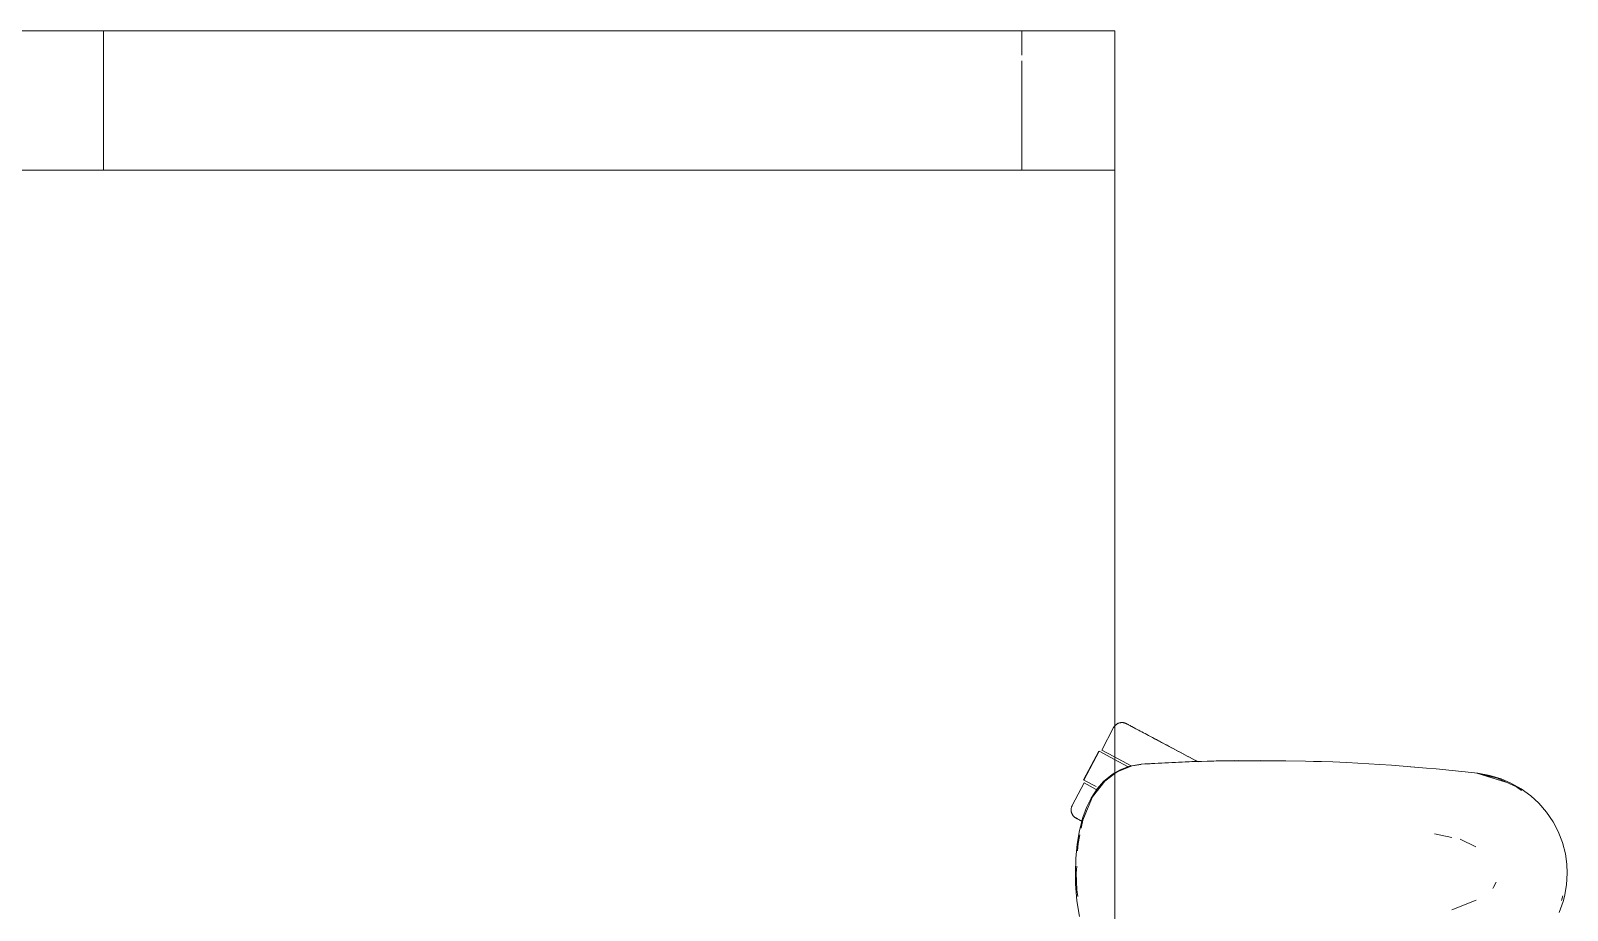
# Model space of a CAD drawing. Header units: millimetres. Extents: x 155927 to 317870, y -36033 to 97293.
# Drawn here: x 185453 to 186113, y 11808 to 12186 of the extents above; entities that cross this region are included whole.
import ezdxf

# ---------------------------------------------------------------- set-up
doc = ezdxf.new("R2010")
doc.units = ezdxf.units.MM
doc.header["$MEASUREMENT"] = 0
doc.layers.add('G-IMPT', color=8, linetype='CONTINUOUS', lineweight=9)
doc.layers.add('I-FURN', color=8, linetype='CONTINUOUS', lineweight=9)

msp = doc.modelspace()

# ---------------------------------------------------------------- linework, layer by layer
at = {"layer": 'G-IMPT'}
for p, q in [((185926.04, 11869.81), (185928.43, 11870.25)), ((185926.22, 11869.79), (185930.06, 11870.37)), ((185930.08, 11870.5), (185928.43, 11870.25)), ((185951.87, 11871.59), (185930.08, 11870.5)), ((185950.66, 11871.55), (185930.08, 11870.5)), ((185930.08, 11870.5), (185931.69, 11870.62)), ((185951.87, 11871.59), (185931.69, 11870.62)), ((185933.92, 11870.7), (185931.69, 11870.62)), ((185972.05, 11872.06), (185950.66, 11871.55)), ((185962.22, 11871.9), (185950.66, 11871.55)), ((185950.66, 11871.55), (185951.87, 11871.59)), ((185972.05, 11872.06), (185951.87, 11871.59)), ((185962.22, 11871.9), (185981.44, 11872.1)), ((185972.05, 11872.06), (185962.22, 11871.9)), ((185992.24, 11872.01), (185962.22, 11871.9)), ((185970.01, 11872.04), (185968.11, 11871.97)), ((185972.54, 11872.01), (185970.01, 11872.04)), ((185992.24, 11872.01), (185972.05, 11872.06)), ((185992.24, 11872.01), (185981.44, 11872.1)), ((185992.24, 11872.01), (186000.65, 11871.85)), ((186012.41, 11871.46), (186000.65, 11871.85)), ((186005.59, 11871.71), (186004.1, 11871.72)), ((186007.53, 11871.6), (186005.59, 11871.71)), ((186012.41, 11871.46), (186018.44, 11871.2)), ((186032.58, 11870.39), (186018.44, 11871.2)), ((186037.66, 11870.07), (186032.58, 11870.39)), ((186037.66, 11870.07), (186052.72, 11868.82)), ((185917.62, 11866.09), (185913.88, 11863.01)), ((185918.81, 11866.48), (185914.4, 11863.21)), ((185918.81, 11866.77), (185917.62, 11866.09)), ((185921.05, 11868.05), (185918.81, 11866.77)), ((185920.02, 11867.38), (185918.81, 11866.48)), ((185926.22, 11869.79), (185920.02, 11867.38)), ((185921.05, 11868.05), (185924.69, 11869.44)), ((185926.04, 11869.81), (185924.69, 11869.44)), ((186045.85, 11869.42), (186047.52, 11869.25)), ((186052.72, 11868.82), (186056.85, 11868.47)), ((186056.85, 11868.47), (186074.78, 11866.57)), ((186074.26, 11866.57), (186086.73, 11862.74)), ((186074.26, 11866.57), (186077.58, 11865.65)), ((186074.78, 11866.57), (186079.82, 11865.67)), ((186083.23, 11864.52), (186074.83, 11866.44)), ((186086.73, 11862.74), (186077.58, 11865.65)), ((186084.68, 11864.21), (186079.82, 11865.67)), ((186083.23, 11864.52), (186091.3, 11860.79)), ((186088.92, 11862.4), (186084.68, 11864.21)), ((185908.56, 11855.93), (185911.21, 11859.97)), ((185914.4, 11863.21), (185909.18, 11856.42)), ((185911.21, 11859.97), (185913.88, 11863.01)), ((186088.92, 11862.4), (186093.36, 11859.88)), ((186093.41, 11859.19), (186091.3, 11860.79)), ((186097.45, 11856.89), (186093.36, 11859.88)), ((186097.45, 11856.89), (186100.89, 11853.72)), ((185904.99, 11847.52), (185906.57, 11851.85)), ((185905.01, 11846.4), (185907.34, 11852.03)), ((185908.56, 11855.93), (185906.57, 11851.85)), ((185909.18, 11856.42), (185907.34, 11852.03)), ((186104.21, 11849.89), (186100.89, 11853.72)), ((185904.99, 11847.52), (185903.56, 11842.04)), ((185905.01, 11846.4), (185904.3, 11842.94)), ((186107.04, 11845.72), (186104.21, 11849.89)), ((186107.04, 11845.72), (186109.23, 11841.56)), ((185902.56, 11836.11), (185903.56, 11842.04)), ((185903.74, 11840.19), (185902.97, 11836.44)), ((186056.06, 11840.6), (186063.5, 11839.03)), ((186073.89, 11835), (186067.11, 11838.26)), ((186109.23, 11841.56), (186111.06, 11836.85)), ((185902.56, 11836.11), (185901.99, 11829.96)), ((185902.97, 11836.44), (185902.78, 11833.24)), ((186112.32, 11831.98), (186111.06, 11836.85)), ((186112.32, 11831.98), (186112.97, 11827.47)), ((185901.81, 11823.62), (185901.99, 11829.96)), ((185902.38, 11826.73), (185902.19, 11823.62)), ((186113.14, 11823.62), (186112.97, 11827.47)), ((185901.9, 11819.11), (185901.81, 11823.62)), ((185901.9, 11819.11), (185902.48, 11811.79)), ((185902.42, 11816.45), (185902.19, 11823.62)), ((186081.51, 11817.57), (186081.22, 11817.12)), ((186082.53, 11819.79), (186081.51, 11817.57)), ((186112.85, 11818.58), (186111.97, 11813.63)), ((186113.14, 11823.62), (186112.85, 11818.58)), ((185902.42, 11816.45), (185902.81, 11813.67)), ((185903.59, 11805.03), (185902.48, 11811.79)), ((186063.56, 11807.9), (186073.99, 11812.04)), ((186109.69, 11806.73), (186111.4, 11811.5)), ((186110.6, 11811.94), (186111.22, 11813.97)), ((186111.97, 11813.63), (186111.4, 11811.5))]:
    msp.add_line(p, q, dxfattribs=at)
at = {"layer": 'I-FURN'}
for p, q in [((185878.81, 12185.82), (184358.81, 12185.82)), ((185918.81, 12185.82), (185118.81, 12185.82)), ((185118.81, 12185.82), (185918.81, 12185.82)), ((185353.81, 12185.82), (185484.18, 12185.82)), ((185484.18, 12185.82), (185918.81, 12185.82)), ((185484.18, 12125.82), (185484.18, 12185.82)), ((185484.18, 12125.82), (185484.18, 12185.82)), ((185918.81, 12185.82), (185878.81, 12185.82)), ((185878.81, 12175.24), (185878.81, 12185.82)), ((185878.81, 12175.24), (185878.81, 12185.82)), ((185918.81, 12125.82), (185918.81, 12185.82)), ((185918.81, 12125.82), (185918.81, 12185.82)), ((185918.81, 10785.82), (185918.81, 12185.82)), ((185918.81, 12185.82), (185918.81, 10785.82)), ((185878.81, 12125.82), (185878.81, 12172.92)), ((185878.81, 12125.82), (185878.81, 12172.92)), ((184358.81, 12125.82), (185878.81, 12125.82)), ((185484.18, 12125.82), (185353.81, 12125.82)), ((185918.81, 12125.82), (185484.18, 12125.82)), ((185878.81, 12125.82), (185918.81, 12125.82)), ((185918.25, 11886.25), (185913.1, 11876.56)), ((185918.25, 11886.25), (185918.33, 11886.39)), ((185918.33, 11886.39), (185918.41, 11886.53)), ((185918.41, 11886.53), (185918.5, 11886.66)), ((185918.5, 11886.66), (185918.6, 11886.79)), ((185918.6, 11886.79), (185918.7, 11886.92)), ((185918.7, 11886.92), (185918.8, 11887.04)), ((185918.8, 11887.04), (185918.91, 11887.16)), ((185918.91, 11887.16), (185919.03, 11887.27)), ((185919.03, 11887.27), (185919.15, 11887.38)), ((185919.15, 11887.38), (185919.27, 11887.48)), ((185919.27, 11887.48), (185919.4, 11887.58)), ((185919.4, 11887.58), (185919.53, 11887.68)), ((185919.53, 11887.68), (185919.66, 11887.77)), ((185919.66, 11887.77), (185919.8, 11887.85)), ((185919.8, 11887.85), (185919.94, 11887.93)), ((185919.94, 11887.93), (185920.09, 11888)), ((185920.09, 11888), (185920.23, 11888.07)), ((185920.23, 11888.07), (185920.38, 11888.13)), ((185920.38, 11888.13), (185920.53, 11888.18)), ((185920.53, 11888.18), (185920.69, 11888.23)), ((185920.69, 11888.23), (185920.84, 11888.27)), ((185920.84, 11888.27), (185921, 11888.3)), ((185921, 11888.3), (185921.16, 11888.33)), ((185921.16, 11888.33), (185921.32, 11888.36)), ((185921.32, 11888.36), (185921.48, 11888.37)), ((185921.48, 11888.37), (185921.64, 11888.38)), ((185921.64, 11888.38), (185921.8, 11888.39)), ((185921.8, 11888.39), (185921.96, 11888.38)), ((185921.96, 11888.38), (185922.12, 11888.37)), ((185922.12, 11888.37), (185922.28, 11888.36)), ((185922.28, 11888.36), (185922.44, 11888.34)), ((185922.44, 11888.34), (185922.6, 11888.31)), ((185922.6, 11888.31), (185922.76, 11888.27)), ((185922.76, 11888.27), (185922.92, 11888.23)), ((185922.92, 11888.23), (185923.07, 11888.18)), ((185923.07, 11888.18), (185923.22, 11888.13)), ((185923.22, 11888.13), (185923.37, 11888.07)), ((185923.37, 11888.07), (185923.52, 11888.01)), ((185923.52, 11888.01), (185923.66, 11887.93)), ((185923.66, 11887.93), (185923.7, 11887.91)), ((185923.7, 11887.91), (185923.72, 11887.9)), ((185923.71, 11887.91), (185923.7, 11887.91)), ((185923.75, 11887.89), (185923.71, 11887.91)), ((185923.72, 11887.9), (185923.78, 11887.87)), ((185923.83, 11887.85), (185923.75, 11887.89)), ((185923.78, 11887.87), (185923.88, 11887.82)), ((185923.95, 11887.78), (185923.83, 11887.85)), ((185923.88, 11887.82), (185924.02, 11887.74)), ((185924.12, 11887.7), (185923.95, 11887.78)), ((185924.02, 11887.74), (185924.2, 11887.65)), ((185924.32, 11887.59), (185924.12, 11887.7)), ((185924.2, 11887.65), (185924.42, 11887.53)), ((185924.56, 11887.46), (185924.32, 11887.59)), ((185924.42, 11887.53), (185924.68, 11887.39)), ((185924.84, 11887.31), (185924.56, 11887.46)), ((185924.68, 11887.39), (185924.98, 11887.24)), ((185925.15, 11887.14), (185924.84, 11887.31)), ((185924.98, 11887.24), (185925.31, 11887.06)), ((185925.51, 11886.95), (185925.15, 11887.14)), ((185925.31, 11887.06), (185925.69, 11886.86)), ((185925.9, 11886.74), (185925.51, 11886.95)), ((185925.69, 11886.86), (185926.1, 11886.64)), ((185926.33, 11886.52), (185925.9, 11886.74)), ((185926.1, 11886.64), (185926.54, 11886.4)), ((185926.8, 11886.27), (185926.33, 11886.52)), ((185926.54, 11886.4), (185927.02, 11886.15)), ((185927.3, 11886), (185926.8, 11886.27)), ((185927.02, 11886.15), (185927.54, 11885.87)), ((185927.83, 11885.72), (185927.3, 11886)), ((185927.54, 11885.87), (185928.09, 11885.58)), ((185928.4, 11885.41), (185927.83, 11885.72)), ((185928.09, 11885.58), (185928.68, 11885.27)), ((185929.01, 11885.09), (185928.4, 11885.41)), ((185929.64, 11884.76), (185929.01, 11885.09)), ((185930.3, 11884.4), (185929.64, 11884.76)), ((185931, 11884.04), (185930.3, 11884.4)), ((185931.72, 11883.65), (185931, 11884.04)), ((185932.47, 11883.25), (185931.72, 11883.65)), ((185933.24, 11882.84), (185932.47, 11883.25)), ((185934.05, 11882.41), (185933.24, 11882.84)), ((185934.87, 11881.98), (185934.05, 11882.41)), ((185934.42, 11882.21), (185935.26, 11881.77)), ((185935.72, 11881.53), (185934.87, 11881.98)), ((185935.26, 11881.77), (185936.11, 11881.32)), ((185936.59, 11881.06), (185935.72, 11881.53)), ((185936.11, 11881.32), (185936.99, 11880.85)), ((185937.47, 11880.59), (185936.59, 11881.06)), ((185936.99, 11880.85), (185937.89, 11880.37)), ((185938.38, 11880.11), (185937.47, 11880.59)), ((185937.89, 11880.37), (185938.8, 11879.89)), ((185939.3, 11879.62), (185938.38, 11880.11)), ((185938.8, 11879.89), (185939.73, 11879.39)), ((185940.24, 11879.12), (185939.3, 11879.62)), ((185939.73, 11879.39), (185940.67, 11878.89)), ((185941.19, 11878.62), (185940.24, 11879.12)), ((185940.67, 11878.89), (185941.63, 11878.38)), ((185942.15, 11878.1), (185941.19, 11878.62)), ((185941.63, 11878.38), (185942.6, 11877.87)), ((185943.13, 11877.59), (185942.15, 11878.1)), ((185942.6, 11877.87), (185943.58, 11877.35)), ((185944.11, 11877.06), (185943.13, 11877.59)), ((185943.58, 11877.35), (185944.57, 11876.82)), ((185945.1, 11876.54), (185944.11, 11877.06)), ((185944.57, 11876.82), (185945.56, 11876.29)), ((185911.81, 11876.12), (185905.23, 11863.76)), ((185905.41, 11863.67), (185911.98, 11876.03)), ((185911.98, 11876.03), (185918.67, 11872.47)), ((185918.39, 11873.75), (185913.1, 11876.56)), ((185925.77, 11869.83), (185918.39, 11873.75)), ((185918.67, 11872.47), (185924.49, 11869.38)), ((185946.1, 11876.01), (185945.1, 11876.54)), ((185945.56, 11876.29), (185946.56, 11875.76)), ((185947.1, 11875.47), (185946.1, 11876.01)), ((185946.56, 11875.76), (185947.56, 11875.23)), ((185948.11, 11874.94), (185947.1, 11875.47)), ((185947.56, 11875.23), (185948.57, 11874.69)), ((185949.11, 11874.4), (185948.11, 11874.94)), ((185948.57, 11874.69), (185949.57, 11874.16)), ((185950.12, 11873.87), (185949.11, 11874.4)), ((185949.57, 11874.16), (185950.58, 11873.62)), ((185951.12, 11873.34), (185950.12, 11873.87)), ((185950.58, 11873.62), (185951.58, 11873.09)), ((185952.12, 11872.81), (185951.12, 11873.34)), ((185951.58, 11873.09), (185952.58, 11872.56)), ((185953.11, 11872.28), (185952.12, 11872.81)), ((185952.58, 11872.56), (185953.57, 11872.04)), ((185954.1, 11871.75), (185953.11, 11872.28)), ((185953.57, 11872.04), (185954.55, 11871.51)), ((185910.7, 11860.85), (185905.41, 11863.67)), ((185905.59, 11862.44), (185900.44, 11852.75)), ((185910.78, 11859.68), (185905.59, 11862.44)), ((185899.97, 11851.01), (185899.98, 11851.17)), ((185899.97, 11850.85), (185899.97, 11851.01)), ((185899.97, 11850.69), (185899.97, 11850.85)), ((185899.98, 11850.53), (185899.97, 11850.69)), ((185899.98, 11851.17), (185900, 11851.33)), ((185900, 11850.37), (185899.98, 11850.53)), ((185900, 11851.33), (185900.02, 11851.49)), ((185900.02, 11850.21), (185900, 11850.37)), ((185900.02, 11851.49), (185900.05, 11851.65)), ((185900.05, 11851.65), (185900.08, 11851.81)), ((185900.08, 11851.81), (185900.12, 11851.96)), ((185900.12, 11851.96), (185900.17, 11852.12)), ((185900.17, 11852.12), (185900.22, 11852.27)), ((185900.22, 11852.27), (185900.28, 11852.42)), ((185900.28, 11852.42), (185900.35, 11852.57)), ((185900.35, 11852.57), (185900.42, 11852.71)), ((185900.42, 11852.71), (185900.44, 11852.75)), ((185900.05, 11850.05), (185900.02, 11850.21)), ((185900.09, 11849.89), (185900.05, 11850.05)), ((185900.13, 11849.74), (185900.09, 11849.89)), ((185900.18, 11849.58), (185900.13, 11849.74)), ((185900.23, 11849.43), (185900.18, 11849.58)), ((185900.29, 11849.28), (185900.23, 11849.43)), ((185900.36, 11849.13), (185900.29, 11849.28)), ((185900.43, 11848.99), (185900.36, 11849.13)), ((185900.5, 11848.85), (185900.43, 11848.99)), ((185900.59, 11848.71), (185900.5, 11848.85)), ((185900.68, 11848.58), (185900.59, 11848.71)), ((185900.77, 11848.44), (185900.68, 11848.58)), ((185900.87, 11848.32), (185900.77, 11848.44)), ((185900.97, 11848.19), (185900.87, 11848.32)), ((185901.08, 11848.08), (185900.97, 11848.19)), ((185901.2, 11847.96), (185901.08, 11848.08)), ((185901.31, 11847.85), (185901.2, 11847.96)), ((185901.44, 11847.75), (185901.31, 11847.85)), ((185901.56, 11847.65), (185901.44, 11847.75)), ((185901.69, 11847.55), (185901.56, 11847.65)), ((185901.83, 11847.46), (185901.69, 11847.55)), ((185901.97, 11847.38), (185901.83, 11847.46)), ((185902.11, 11847.3), (185901.97, 11847.38)), ((185902.15, 11847.27), (185902.11, 11847.3)), ((185902.11, 11847.3), (185902.11, 11847.3)), ((185902.11, 11847.3), (185902.13, 11847.29)), ((185902.13, 11847.29), (185902.19, 11847.26)), ((185902.24, 11847.23), (185902.15, 11847.27)), ((185902.19, 11847.26), (185902.29, 11847.2)), ((185902.36, 11847.17), (185902.24, 11847.23)), ((185902.29, 11847.2), (185902.43, 11847.13)), ((185902.52, 11847.08), (185902.36, 11847.17)), ((185902.43, 11847.13), (185902.61, 11847.03)), ((185902.72, 11846.97), (185902.52, 11847.08)), ((185902.61, 11847.03), (185902.83, 11846.92)), ((185902.96, 11846.84), (185902.72, 11846.97)), ((185902.83, 11846.92), (185903.09, 11846.78)), ((185903.24, 11846.7), (185902.96, 11846.84)), ((185903.09, 11846.78), (185903.38, 11846.62)), ((185903.56, 11846.53), (185903.24, 11846.7)), ((185903.38, 11846.62), (185903.72, 11846.44)), ((185903.91, 11846.34), (185903.56, 11846.53)), ((185903.72, 11846.44), (185904.09, 11846.24)), ((185904.31, 11846.13), (185903.91, 11846.34)), ((185904.09, 11846.24), (185904.5, 11846.03)), ((185904.74, 11845.9), (185904.31, 11846.13))]:
    msp.add_line(p, q, dxfattribs=at)

doc.saveas('drawing.dxf')
